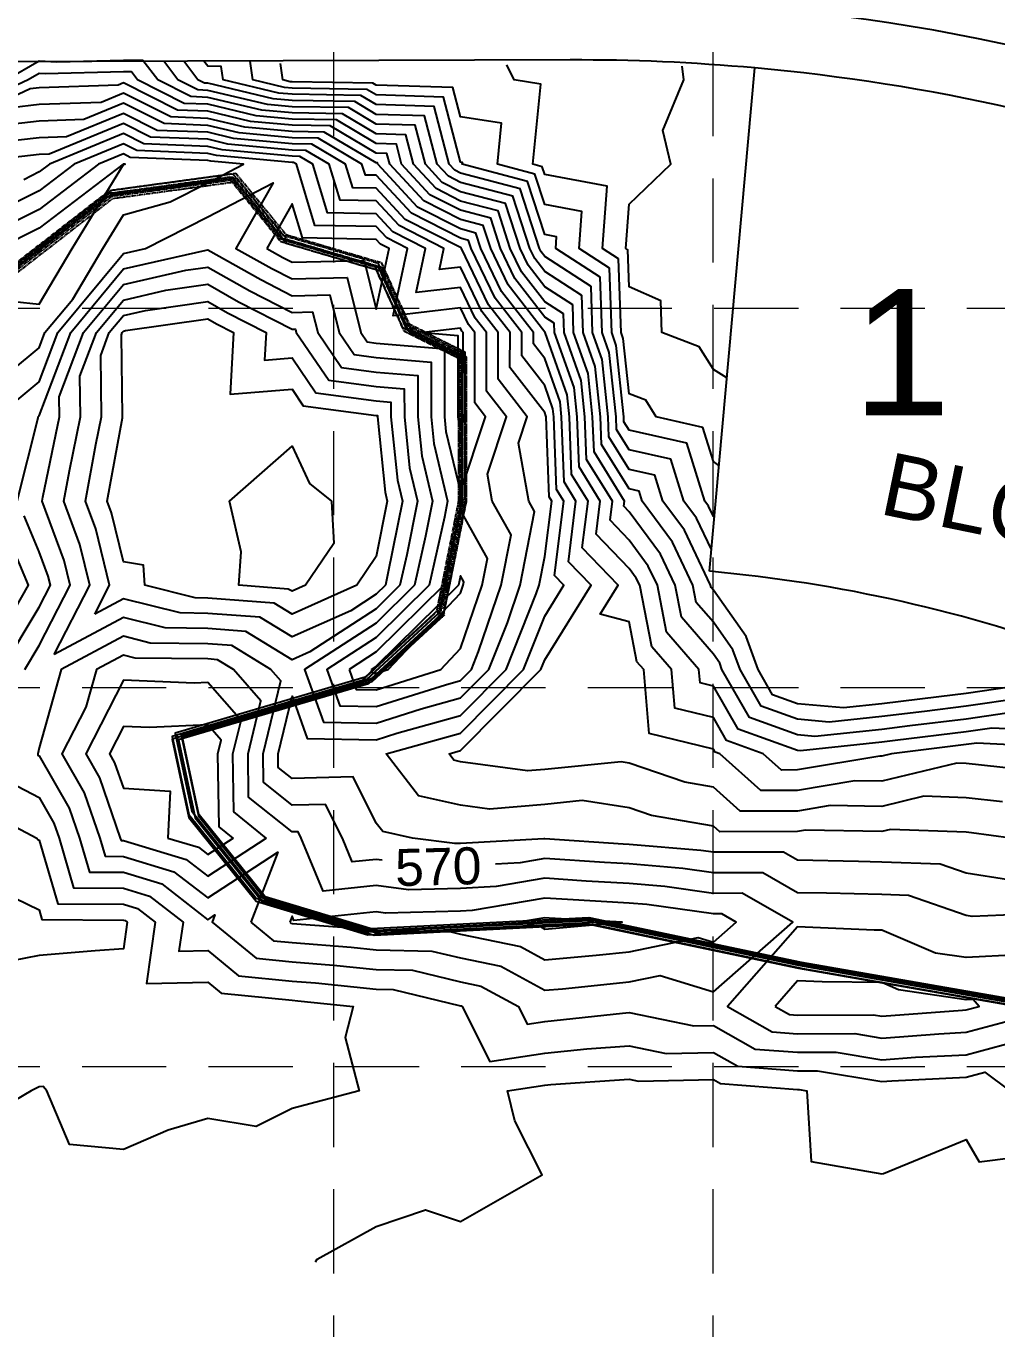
# Model space of a CAD drawing. Header units: inches. Extents: x 2468851 to 2474620, y 7110473 to 7114082.
# Drawn here: x 2469771.9 to 2470002.3, y 7111224.9 to 7111534.2 of the extents above; entities that cross this region are included whole.
import ezdxf
from ezdxf.enums import TextEntityAlignment as Align

# ---------------------------------------------------------------- set-up
doc = ezdxf.new("R2010")
doc.units = ezdxf.units.IN
doc.header["$MEASUREMENT"] = 0
for name, pattern in [('FL1', [1.2, 0.9, -0.075, 0, -0.075, 0, -0.075, 0, -0.075]), ('HIDDEN', [0.375, 0.25, -0.125]), ('PHANTOM2', [3.15, 1.9, -0.25, 0.25, -0.25, 0.25, -0.25])]:
    doc.linetypes.add(name, pattern=pattern)
for name, color, linetype in [('BDY', 250, 'PHANTOM2'), ('BLOCKNO', 250, 'Continuous'), ('CONTOURS-MAJ', 250, 'Continuous'), ('CONTOURS-MIN', 250, 'Continuous'), ('CREEK_FL', 250, 'FL1'), ('GRID', 254, 'HIDDEN'), ('LOTNO', 250, 'Continuous'), ('PVMT', 250, 'Continuous'), ('SODDED LOT', 2, 'Continuous'), ('SROW', 250, 'Continuous')]:
    doc.layers.add(name, color=color, linetype=linetype)
doc.styles.get("Standard").update_dxf_attribs({"font": 'ARIAL.TTF'})

msp = doc.modelspace()

# ---------------------------------------------------------------- hatches: boundary and pattern name
at = {"layer": 'SODDED LOT'}
h = msp.add_hatch(dxfattribs=at)
h.set_pattern_fill('ANSI31', color=256, scale=40, style=0)
edge = h.paths.add_edge_path()
edge.add_line((2471878.14, 7111617.81), (2471733.92, 7111616.99))
edge.add_line((2471733.92, 7111616.99), (2471734.18, 7111508.06))
edge.add_line((2471734.18, 7111508.06), (2471859.31, 7111508.34))
edge.add_arc((2471859.27, 7111527.78), 19.44, 270.1281, 365.8334)
edge.add_line((2471878.6, 7111529.75), (2471878.43, 7111615.84))
edge.add_line((2471878.43, 7111615.84), (2471878.14, 7111617.81))
h.paths.add_polyline_path([(2471515.94, 7111475.91), (2471516.13, 7111331.66), (2471426.75, 7111331.66), (2471425.57, 7111475.63)])
h.paths.add_polyline_path([(2471163.92, 7111825.55), (2471163.11, 7111970.3), (2471074.78, 7111968.28), (2471074.38, 7111826.35)])
h.paths.add_polyline_path([(2470983.7, 7111825.12), (2470983.24, 7111969.87), (2470894.17, 7111968.95), (2470894.63, 7111825.58)])
h.paths.add_polyline_path([(2470462.54, 7111834), (2470614.22, 7111834.65), (2470616.16, 7111789.71), (2470750.69, 7111790.68), (2470751.01, 7111702.42), (2470616.8, 7111702.42), (2470615.83, 7111759), (2470605.81, 7111757.38), (2470463.51, 7111758.67)])
h.paths.add_polyline_path([(2470113.06, 7111496.01), (2470072.97, 7111368.32), (2470108.65, 7111357.77), (2470153.2, 7111347.74), (2470207.79, 7111335.38), (2470236.95, 7111331.19), (2470298.11, 7111325.02), (2470314.47, 7111323.88), (2470322.8, 7111457.64), (2470251.12, 7111464.45), (2470181.78, 7111477.77)])
h.paths.add_polyline_path([(2469651.46, 7111700.86), (2469516.57, 7111699.32), (2469517.53, 7111609.54), (2469562.54, 7111591.28), (2469580.04, 7111585.32), (2469605.81, 7111578.2), (2469620.57, 7111574.84), (2469632.5, 7111573.42), (2469636.94, 7111573.89), (2469641.49, 7111575.41), (2469645.37, 7111578.15), (2469648.39, 7111581.55), (2469651.14, 7111586.66), (2469652.37, 7111591.68), (2469652.18, 7111601.14)])
edge = h.paths.add_edge_path()
edge.add_line((2470431.89, 7111667.04), (2470417.42, 7111666.88))
edge.add_line((2470417.42, 7111666.88), (2470297.6, 7111666.45))
edge.add_line((2470297.6, 7111666.45), (2470297.94, 7111491.19))
edge.add_line((2470297.94, 7111491.19), (2470338, 7111488.45))
edge.add_line((2470338, 7111488.45), (2470383.55, 7111487.7))
edge.add_line((2470383.55, 7111487.7), (2470414.18, 7111488.82))
edge.add_arc((2470413.48, 7111507.87), 19.06, 272.1037, 359.9465)
edge.add_line((2470432.54, 7111507.85), (2470431.94, 7111665.77))
edge.add_line((2470431.94, 7111665.77), (2470431.89, 7111667.04))
h.paths.add_polyline_path([(2470001.06, 7111707.22), (2470149.45, 7111666.19), (2470148.76, 7111841.57), (2470001.33, 7111840.86)])
edge = h.paths.add_edge_path()
edge.add_line((2469778.45, 7111705.57), (2469682.37, 7111705.53))
edge.add_line((2469682.37, 7111705.53), (2469683.62, 7111588.73))
edge.add_arc((2469701.77, 7111588.93), 18.15, 180.6134, 277.0441)
edge.add_line((2469703.99, 7111570.92), (2469779.71, 7111571.39))
edge.add_line((2469779.71, 7111571.39), (2469779.64, 7111586.31))
edge.add_line((2469779.64, 7111586.31), (2469778.45, 7111705.57))
h.paths.add_polyline_path([(2470015.75, 7112006.16), (2470015.99, 7111872), (2470095.33, 7111872.74), (2470094.59, 7112006.9), (2470099.29, 7112006.9), (2470098.86, 7112141.12), (2470021.38, 7112140.9), (2470020.72, 7112007.15)])
h.paths.add_polyline_path([(2469776.58, 7112005.55), (2469856.02, 7112005.8), (2469856.49, 7111871.77), (2469777.08, 7111871.31), (2469777.08, 7111885.96)])
edge = h.paths.add_edge_path()
edge.add_line((2469786.45, 7112005.92), (2469785.68, 7112140.02))
edge.add_line((2469785.68, 7112140.02), (2469713.34, 7112139.91))
edge.add_arc((2469713.38, 7112119.63), 20.27, 90.093, 165.6857)
edge.add_arc((2470143.68, 7112009.84), 464.36, 165.6857, 180.536)
edge.add_line((2469679.34, 7112005.49), (2469785.96, 7112005.86))
edge.add_line((2469785.96, 7112005.86), (2469786.45, 7112005.92))
h.paths.add_polyline_path([(2469649.6, 7111848.84), (2469635.2, 7111848.75), (2469515.35, 7111847.42), (2469515.62, 7111823.32), (2469381.31, 7111821.85), (2469381.93, 7111748.24), (2469396.3, 7111748.24), (2469516.28, 7111749.42), (2469516.06, 7111773.6), (2469650.36, 7111775)])
h.paths.add_polyline_path([(2469651.21, 7112064.55), (2469634.57, 7112066.16), (2469517.7, 7112080.49), (2469516.64, 7112069.09), (2469514.68, 7112044.74), (2469514.3, 7111995.84), (2469514.75, 7111921.62), (2469649.01, 7111922.88), (2469647.99, 7111997.16), (2469648.39, 7112022.09), (2469649.17, 7112040.78)])
h.paths.add_polyline_path([(2469348.37, 7111996.14), (2469333.8, 7111995.88), (2469211.95, 7111994.68), (2469213.43, 7111846.88), (2469349.74, 7111848.08)])
edge = h.paths.add_edge_path()
edge.add_line((2469730.73, 7112440.03), (2469731.15, 7112305.56))
edge.add_line((2469731.15, 7112305.56), (2469808.21, 7112305.54))
edge.add_line((2469808.21, 7112305.54), (2470037.38, 7112306.59))
edge.add_line((2470037.38, 7112306.59), (2470037.82, 7112172.28))
edge.add_line((2470037.82, 7112172.28), (2469741.34, 7112171.2))
edge.add_arc((2469741.22, 7112203.44), 32.23, 246.0227, 270.2078, ccw=False)
edge.add_arc((2469697.26, 7112140.01), 45.9, 47.7551, 171.3864)
edge.add_line((2469651.88, 7112146.88), (2469532.82, 7112163.94))
edge.add_line((2469532.82, 7112163.94), (2469542.24, 7112198.47))
edge.add_line((2469542.24, 7112198.47), (2469562.19, 7112256.01))
edge.add_line((2469562.19, 7112256.01), (2469579.94, 7112304.73))
edge.add_line((2469579.94, 7112304.73), (2469573.93, 7112305.1))
edge.add_line((2469573.93, 7112305.1), (2469573.43, 7112439.53))
edge.add_line((2469573.43, 7112439.53), (2469730.73, 7112440.03))
h.paths.add_polyline_path([(2470018.68, 7112606.6), (2470019.14, 7112472.29), (2470094.74, 7112472.83), (2470094.31, 7112486.95), (2470094.13, 7112606.77)])
h.paths.add_polyline_path([(2469792.37, 7112605.8), (2469792.71, 7112471.2), (2469716.66, 7112471.33), (2469716.66, 7112486.16), (2469716.53, 7112605.8)])
h.paths.add_polyline_path([(2470020.12, 7112140.9), (2470020.45, 7112006.75), (2469864, 7112006.19), (2469863.37, 7112140.41)])
h.paths.add_polyline_path([(2471074.5, 7112290.24), (2471164.61, 7112290.54), (2471163.96, 7112435.01), (2471074.15, 7112434.66)])
edge = h.paths.add_edge_path()
edge.add_line((2471343.8, 7111971.44), (2471344.7, 7112114.95))
edge.add_line((2471344.7, 7112114.95), (2471539.87, 7112116.18))
edge.add_arc((2471539.99, 7112097.82), 18.36, 0.6652, 90.3626, ccw=False)
edge.add_line((2471558.35, 7112098.03), (2471558.44, 7111971.6))
edge.add_line((2471558.44, 7111971.6), (2471343.8, 7111971.44))
h.paths.add_polyline_path([(2471733.95, 7111796.93), (2471589.88, 7111797.21), (2471589.6, 7111707.83), (2471733.95, 7111707.27)])
h.paths.add_polyline_path([(2471256.55, 7111650.5), (2471346.65, 7111651.4), (2471345.56, 7111795.58), (2471256.09, 7111794.88)])
h.paths.add_polyline_path([(2470896.14, 7111649.75), (2470986.24, 7111650.18), (2470985.81, 7111794.06), (2470895.5, 7111793.85)])
h.paths.add_polyline_path([(2471075.94, 7111650.02), (2471166.38, 7111650.42), (2471165.98, 7111506.4), (2471076.34, 7111505.2)])
edge = h.paths.add_edge_path()
edge.add_line((2470616.6, 7111503.76), (2470614.57, 7111613.54))
edge.add_line((2470614.57, 7111613.54), (2470751.96, 7111614.46))
edge.add_line((2470751.96, 7111614.46), (2470752.52, 7111524.23))
edge.add_arc((2470733.02, 7111524.11), 19.51, -88.4919, 0.3567, ccw=False)
edge.add_line((2470733.53, 7111504.61), (2470623.66, 7111504.15))
edge.add_line((2470623.66, 7111504.15), (2470616.6, 7111503.76))
h.paths.add_polyline_path([(2470463.61, 7111603.16), (2470613.04, 7111603.43), (2470612.86, 7111756.91), (2470462.93, 7111757.35)])
h.paths.add_polyline_path([(2469852.56, 7111706.18), (2469854.08, 7111571.62), (2469927.93, 7111571.62), (2469926.61, 7111705.99)])
edge = h.paths.add_edge_path()
edge.add_line((2470297.32, 7111740.55), (2470297.26, 7111841.96))
edge.add_line((2470297.26, 7111841.96), (2470411.86, 7111842.43))
edge.add_arc((2470411.94, 7111822.98), 19.45, 2.0481, 90.236, ccw=False)
edge.add_line((2470431.37, 7111823.68), (2470431.8, 7111741.01))
edge.add_line((2470431.8, 7111741.01), (2470297.32, 7111740.55))
h.paths.add_polyline_path([(2470148.95, 7111841.35), (2470149.53, 7111666.08), (2470297.52, 7111666.62), (2470296.95, 7111841.9)])
h.paths.add_polyline_path([(2470001.09, 7111840.81), (2469926.23, 7111840.4), (2469926.77, 7111706.44), (2470001.47, 7111706.6)])
h.paths.add_polyline_path([(2469683.69, 7111706.18), (2469852.19, 7111706.18), (2469851.39, 7111840.13), (2469708.56, 7111840.13), (2469694.21, 7111838.66), (2469687.03, 7111833.81), (2469682.17, 7111824.5), (2469681.4, 7111811.11), (2469682.35, 7111706.12)])
h.paths.add_polyline_path([(2469381.01, 7112045.7), (2469514.27, 7112044.48), (2469517.52, 7112080.63), (2469651.2, 7112064.38), (2469658.51, 7112108.24), (2469658.51, 7112116.77), (2469656.48, 7112120.02), (2469653.23, 7112126.93), (2469652.82, 7112135.05), (2469650.38, 7112142.36), (2469650.38, 7112146.42), (2469532.96, 7112162.67), (2469523.62, 7112122.46), (2469389.54, 7112138.3), (2469384.67, 7112102.56), (2469381.42, 7112070.88)])
h.paths.add_polyline_path([(2470183.62, 7112307.12), (2470258.33, 7112308.1), (2470258, 7112441.02), (2470182.97, 7112441.02)])
h.paths.add_polyline_path([(2470033.71, 7112306.58), (2470108.63, 7112307.6), (2470107.61, 7112441.33), (2470033.02, 7112440.99)])
h.paths.add_polyline_path([(2469731.5, 7112305.73), (2469808.52, 7112305.95), (2469807.86, 7112440.37), (2469731.08, 7112440.06)])
h.paths.add_polyline_path([(2469437.23, 7112304.73), (2469573.71, 7112305.3), (2469572.86, 7112439.76), (2469497.13, 7112438.91), (2469488.66, 7112437.5), (2469481.59, 7112432.69), (2469477.35, 7112427.05), (2469474.24, 7112416.03)])
h.paths.add_polyline_path([(2470320.44, 7112607.52), (2470321.11, 7112473.23), (2470245.46, 7112472.87), (2470245.08, 7112607.02)])
h.paths.add_polyline_path([(2470177.76, 7112007.29), (2470416.4, 7112007.94), (2470430.92, 7112007.8), (2470430.5, 7112122.83), (2470430.45, 7112123.93), (2470430.28, 7112125.48), (2470430.04, 7112126.7), (2470429.95, 7112127.17), (2470429.65, 7112128.23), (2470429.51, 7112128.71), (2470428.96, 7112130.17), (2470428.29, 7112131.61), (2470427.44, 7112133.03), (2470426.6, 7112134.28), (2470425.56, 7112135.6), (2470424.51, 7112136.68), (2470423.41, 7112137.67), (2470421.96, 7112138.8), (2470420.8, 7112139.55), (2470419.24, 7112140.4), (2470417.84, 7112141.02), (2470416.4, 7112141.53), (2470415.05, 7112141.89), (2470413.14, 7112142.22), (2470411.73, 7112142.37), (2470177.16, 7112141.43)])
h.paths.add_polyline_path([(2470605.08, 7112373.61), (2470460.62, 7112373.35), (2470460.51, 7112450.56), (2470529.82, 7112450.15), (2470604.97, 7112450.55)])

# ---------------------------------------------------------------- linework, layer by layer
at = {"layer": 'BDY', "color": 7, "linetype": 'Continuous'}
for p, q in [((2469900.99, 7111526.16), (2469668.31, 7111525.37)), ((2469934.05, 7111404.75), (2469944.84, 7111524.26))]:
    msp.add_line(p, q, dxfattribs=at)
for radius, start, end in [(470, 84.8422, 90.1954), (350, 69.6722, 84.8422)]:
    msp.add_arc((2469902.59, 7111056.17), radius, start, end, dxfattribs=at)
at = {"layer": 'CONTOURS-MAJ', "color": 42}
for points, elevation in [([(2470014.99, 7111363.1), (2469997.54, 7111363.97), (2469994.99, 7111363.6), (2469977.24, 7111361.42), (2469974.99, 7111360.88), (2469974.46, 7111360.89), (2469954.99, 7111357.57), (2469951.13, 7111357.56), (2469946.83, 7111361.42), (2469938.12, 7111364.55), (2469934.99, 7111370.02), (2469925.81, 7111372.24), (2469925.01, 7111381.42), (2469920.37, 7111386.8), (2469917.5, 7111401.42), (2469916.69, 7111403.12), (2469914.99, 7111405.43), (2469907.17, 7111413.6), (2469908.14, 7111421.42), (2469903.1, 7111429.53), (2469902.66, 7111441.42), (2469901.92, 7111448.36), (2469897.32, 7111461.42), (2469897.24, 7111463.68), (2469894.99, 7111465.13), (2469887.87, 7111474.31), (2469884.47, 7111481.42), (2469882.14, 7111488.57), (2469874.99, 7111490.46), (2469867.73, 7111494.17), (2469861, 7111501.42), (2469859.75, 7111506.18), (2469854.99, 7111506.33), (2469845.51, 7111511.95), (2469834.99, 7111512.12), (2469826.49, 7111512.93), (2469814.99, 7111515.63), (2469809.41, 7111515.84), (2469798.34, 7111521.42), (2469796.9, 7111523.33), (2469794.99, 7111523.31), (2469776.43, 7111522.86), (2469774.99, 7111522.95), (2469772.36, 7111521.42), (2469754.99, 7111513.29)], 575), ([(2469934.52, 7111409.9), (2469930.96, 7111417.39), (2469927.99, 7111421.42), (2469924.92, 7111431.35), (2469914.99, 7111433.59), (2469911.99, 7111438.42), (2469911.88, 7111441.42), (2469910.27, 7111456.7), (2469908.6, 7111461.42), (2469908.14, 7111474.57), (2469897.56, 7111481.42), (2469897.77, 7111484.2), (2469894.99, 7111484.73), (2469890.89, 7111497.32), (2469875.37, 7111501.42), (2469875.42, 7111501.85), (2469874.99, 7111501.92), (2469870.93, 7111517.36), (2469854.99, 7111517.87), (2469852.76, 7111519.19), (2469834.99, 7111519.49), (2469833.22, 7111519.66), (2469825.71, 7111521.42), (2469825.06, 7111525.91)], 580), ([(2469771.58, 7111381.42), (2469774.99, 7111387.12), (2469782.32, 7111401.42), (2469780.89, 7111407.32), (2469775.73, 7111421.42), (2469775.89, 7111422.32), (2469779.83, 7111441.42), (2469779.76, 7111446.19), (2469785.52, 7111461.42), (2469794.99, 7111472.85), (2469809.82, 7111476.26), (2469814.99, 7111476.99), (2469824.95, 7111471.38), (2469834.99, 7111466.2), (2469839.89, 7111466.32), (2469841.1, 7111461.42), (2469846.73, 7111453.16), (2469854.99, 7111452.06), (2469864.81, 7111451.24), (2469864.83, 7111441.42), (2469865.76, 7111432.19), (2469868.33, 7111421.42), (2469866.69, 7111413.12), (2469864.08, 7111401.42), (2469854.99, 7111392.45), (2469837.99, 7111381.42), (2469842.46, 7111368.89), (2469854.99, 7111368.7), (2469865.63, 7111372.06), (2469874.99, 7111374.67), (2469881.68, 7111381.42), (2469886.11, 7111392.54), (2469889.15, 7111401.42), (2469892.55, 7111418.98), (2469891.19, 7111421.42), (2469888.76, 7111435.19), (2469890.82, 7111441.42), (2469883.92, 7111450.35), (2469883.94, 7111461.42), (2469880.03, 7111466.46), (2469874.99, 7111476.99), (2469869.97, 7111476.4), (2469871.03, 7111481.42), (2469860.41, 7111486.85), (2469854.99, 7111492.69), (2469846.41, 7111492.85), (2469843.81, 7111501.42), (2469838.27, 7111504.7), (2469834.99, 7111504.76), (2469819.76, 7111506.2), (2469814.99, 7111507.32), (2469801.41, 7111507.84), (2469794.99, 7111511.07), (2469777.38, 7111503.81), (2469774.99, 7111503.72), (2469755.01, 7111501.45)], 570), ([(2469856.37, 7111336.15), (2469854.99, 7111336.33), (2469849.3, 7111335.73), (2469846.97, 7111341.42), (2469842.97, 7111349.4), (2469834.99, 7111349.2), (2469828.22, 7111354.66), (2469828.12, 7111361.42), (2469832.3, 7111378.74), (2469829.95, 7111381.42), (2469820.68, 7111387.11), (2469814.99, 7111387.54), (2469801.29, 7111387.72), (2469794.99, 7111389.32), (2469780.21, 7111381.42), (2469774.99, 7111362.87), (2469774.66, 7111361.42), (2469774.67, 7111361.11), (2469774.99, 7111360.94), (2469782.08, 7111348.51), (2469784.54, 7111341.42), (2469786.9, 7111333.34), (2469794.99, 7111333.28), (2469804.08, 7111330.52), (2469814.99, 7111322.02), (2469816.71, 7111323.14), (2469816.05, 7111321.42), (2469826.45, 7111312.88), (2469834.99, 7111312.02), (2469844.82, 7111311.26), (2469854.99, 7111310.21), (2469863.59, 7111310.02), (2469874.99, 7111307.27), (2469879.83, 7111306.26), (2469888.72, 7111301.42), (2469890.81, 7111297.25), (2469894.99, 7111297.86), (2469913.42, 7111299.85), (2469914.99, 7111299.96), (2469930.36, 7111296.79), (2469934.99, 7111296.9), (2469944.88, 7111291.31), (2469954.99, 7111290.54), (2469964.14, 7111290.58), (2469974.99, 7111288.75), (2469982.92, 7111289.36), (2469994.99, 7111289.96), (2470006.69, 7111293.12)], 570), ([(2470014.99, 7111323.61), (2469996.38, 7111322.82), (2469994.99, 7111323.04), (2469981.32, 7111327.75), (2469974.99, 7111327.98), (2469961.87, 7111328.3), (2469954.99, 7111328.44), (2469946.74, 7111333.18), (2469934.99, 7111333.16), (2469927.74, 7111334.17), (2469914.99, 7111335.25), (2469909.15, 7111335.59), (2469894.99, 7111336.55), (2469889.1, 7111335.54), (2469883.26, 7111335.22)], 570)]:
    msp.add_lwpolyline(points, dxfattribs=dict(at, elevation=elevation))
at = {"layer": 'CONTOURS-MAJ', "color": 42, "elevation": 565}
msp.add_lwpolyline([(2469774.28, 7111481.42), (2469774.11, 7111480.55), (2469774.99, 7111480.46), (2469775.56, 7111481.42), (2469776.46, 7111482.89), (2469774.99, 7111481.77)], close=True, dxfattribs=at)
at = {"layer": 'CONTOURS-MIN', "color": 42}
for points, elevation in [([(2470014.99, 7111366.84), (2470001.1, 7111367.53), (2469994.99, 7111366.64), (2469978.14, 7111364.57), (2469974.99, 7111364.19), (2469955.7, 7111362.13), (2469954.99, 7111362.2), (2469940.84, 7111367.28), (2469934.99, 7111377.5), (2469931.83, 7111378.27), (2469931.56, 7111381.42), (2469923.89, 7111390.32), (2469921.71, 7111401.42), (2469919.54, 7111405.98), (2469914.99, 7111412.15), (2469910.46, 7111416.89), (2469911.02, 7111421.42), (2469904.88, 7111431.31), (2469904.5, 7111441.42), (2469903.59, 7111450.03), (2469899.58, 7111461.42), (2469899.42, 7111465.86), (2469894.99, 7111468.72), (2469889.44, 7111475.87), (2469886.79, 7111481.42), (2469883.89, 7111490.32), (2469874.99, 7111492.67), (2469869.2, 7111495.63), (2469863.82, 7111501.42), (2469861.98, 7111508.42), (2469854.99, 7111508.64), (2469846.96, 7111513.39), (2469834.99, 7111513.6), (2469827.84, 7111514.27), (2469814.99, 7111517.29), (2469811.01, 7111517.45), (2469803.12, 7111521.42), (2469799.62, 7111526.05), (2469794.99, 7111526.01), (2469779.19, 7111525.63), (2469774.99, 7111525.89), (2469767.3, 7111521.42)], 576), ([(2470004.66, 7111371.09), (2469994.99, 7111369.67), (2469981.6, 7111368.03), (2469974.99, 7111367.22), (2469959.1, 7111365.53), (2469954.99, 7111365.9), (2469943.57, 7111370), (2469937.03, 7111381.42), (2469936.49, 7111382.92), (2469934.99, 7111385.04), (2469927.41, 7111393.84), (2469925.92, 7111401.42), (2469922.4, 7111408.83), (2469914.99, 7111418.88), (2469913.74, 7111420.18), (2469913.9, 7111421.42), (2469906.66, 7111433.09), (2469906.34, 7111441.42), (2469905.26, 7111451.69), (2469901.83, 7111461.42), (2469901.6, 7111468.04), (2469894.99, 7111472.32), (2469891.01, 7111477.44), (2469889.1, 7111481.42), (2469885.64, 7111492.07), (2469874.99, 7111494.89), (2469870.66, 7111497.1), (2469866.65, 7111501.42), (2469864.22, 7111510.65), (2469854.99, 7111510.95), (2469848.41, 7111514.84), (2469834.99, 7111515.07), (2469829.18, 7111515.62), (2469814.99, 7111518.95), (2469812.61, 7111519.05), (2469807.89, 7111521.42), (2469804.56, 7111525.84)], 577), ([(2470008.22, 7111374.65), (2469994.99, 7111372.71), (2469985.06, 7111371.49), (2469974.99, 7111370.26), (2469962.5, 7111368.93), (2469954.99, 7111369.61), (2469946.29, 7111372.73), (2469941.32, 7111381.42), (2469939.64, 7111386.08), (2469934.99, 7111392.64), (2469930.92, 7111397.36), (2469930.13, 7111401.42), (2469925.25, 7111411.68), (2469918.07, 7111421.42), (2469917.34, 7111423.78), (2469914.99, 7111424.31), (2469908.43, 7111434.87), (2469908.19, 7111441.42), (2469906.93, 7111453.36), (2469904.09, 7111461.42), (2469903.78, 7111470.21), (2469894.99, 7111475.91), (2469892.58, 7111479.01), (2469891.42, 7111481.42), (2469887.39, 7111493.82), (2469874.99, 7111497.1), (2469872.13, 7111498.56), (2469869.47, 7111501.42), (2469866.45, 7111512.89), (2469854.99, 7111513.25), (2469849.86, 7111516.29), (2469834.99, 7111516.54), (2469830.53, 7111516.96), (2469814.99, 7111520.62), (2469814.21, 7111520.65), (2469812.67, 7111521.42), (2469809.33, 7111525.85)], 578), ([(2470011.78, 7111378.21), (2469994.99, 7111375.75), (2469988.52, 7111374.96), (2469974.99, 7111373.3), (2469965.9, 7111372.33), (2469954.99, 7111373.31), (2469949.02, 7111375.45), (2469945.6, 7111381.42), (2469942.8, 7111389.23), (2469934.99, 7111400.24), (2469934.44, 7111400.88), (2469934.34, 7111401.42), (2469928.1, 7111414.54), (2469923.03, 7111421.42), (2469921.13, 7111427.56), (2469914.99, 7111428.95), (2469910.21, 7111436.64), (2469910.03, 7111441.42), (2469908.6, 7111455.03), (2469906.34, 7111461.42), (2469905.96, 7111472.39), (2469894.99, 7111479.5), (2469894.15, 7111480.58), (2469893.74, 7111481.42), (2469889.14, 7111495.57), (2469874.99, 7111499.31), (2469873.59, 7111500.03), (2469872.29, 7111501.42), (2469868.69, 7111515.12), (2469854.99, 7111515.56), (2469851.31, 7111517.74), (2469834.99, 7111518.02), (2469831.88, 7111518.31), (2469818.63, 7111521.42), (2469818.18, 7111524.61), (2469814.99, 7111524.69), (2469814.1, 7111525.87)], 579), ([(2469935.21, 7111417.58), (2469934.99, 7111417.77), (2469933.81, 7111420.24), (2469932.94, 7111421.42), (2469928.7, 7111435.14), (2469914.99, 7111438.23), (2469913.77, 7111440.2), (2469913.72, 7111441.42), (2469911.93, 7111458.37), (2469910.86, 7111461.42), (2469910.32, 7111476.75), (2469903.11, 7111481.42), (2469903.77, 7111490.2), (2469894.99, 7111491.86), (2469892.64, 7111499.07), (2469883.75, 7111501.42), (2469884.71, 7111511.15), (2469874.99, 7111512.65), (2469873.16, 7111519.6), (2469854.99, 7111520.17), (2469854.2, 7111520.64), (2469834.99, 7111520.96), (2469834.57, 7111521), (2469832.78, 7111521.42), (2469832.22, 7111525.3)], 581), ([(2469936.32, 7111429.87), (2469934.99, 7111430.84), (2469932.49, 7111438.92), (2469921.41, 7111441.42), (2469918.95, 7111445.38), (2469914.99, 7111446.88), (2469913.6, 7111460.04), (2469913.11, 7111461.42), (2469912.5, 7111478.93), (2469908.65, 7111481.42), (2469909.77, 7111496.2), (2469894.99, 7111498.99), (2469894.39, 7111500.82), (2469892.13, 7111501.42), (2469894.01, 7111520.45), (2469887.7, 7111521.42), (2469885.98, 7111524.98)], 582), ([(2469938.2, 7111450.72), (2469934.99, 7111452.68), (2469931.64, 7111458.07), (2469922.78, 7111461.42), (2469922.55, 7111468.98), (2469914.99, 7111472.26), (2469914.68, 7111481.11), (2469914.2, 7111481.42), (2469914.99, 7111491.89), (2469924.87, 7111501.42), (2469923, 7111509.43), (2469927.97, 7111521.42), (2469927.55, 7111524.72)], 583), ([(2470010.93, 7111357.36), (2469994.99, 7111359.11), (2469992.76, 7111359.19), (2469974.99, 7111354.91), (2469968.58, 7111355.01), (2469954.99, 7111352.7), (2469946.25, 7111352.68), (2469936.52, 7111361.42), (2469935.39, 7111361.83), (2469934.99, 7111362.54), (2469919.78, 7111366.21), (2469918.46, 7111381.42), (2469916.85, 7111383.29), (2469914.99, 7111392.77), (2469908.14, 7111394.57), (2469912.39, 7111401.42), (2469903.88, 7111410.32), (2469905.26, 7111421.42), (2469901.32, 7111427.76), (2469900.81, 7111441.42), (2469900.26, 7111446.69), (2469895.07, 7111461.42), (2469895.06, 7111461.5), (2469894.99, 7111461.54), (2469886.3, 7111472.74), (2469882.15, 7111481.42), (2469880.39, 7111486.82), (2469874.99, 7111488.25), (2469866.27, 7111492.7), (2469858.17, 7111501.42), (2469857.51, 7111503.95), (2469854.99, 7111504.03), (2469844.06, 7111510.5), (2469834.99, 7111510.65), (2469825.15, 7111511.58), (2469814.99, 7111513.97), (2469807.81, 7111514.24), (2469794.99, 7111520.7), (2469793.76, 7111520.2), (2469774.99, 7111519.52), (2469772.85, 7111519.28), (2469754.99, 7111510.92)], 574), ([(2470003.58, 7111350.01), (2469994.99, 7111350.95), (2469984.9, 7111351.33), (2469974.99, 7111348.94), (2469962.7, 7111349.14), (2469954.99, 7111347.82), (2469941.36, 7111347.8), (2469934.99, 7111353.53), (2469928.24, 7111354.67), (2469914.99, 7111359.23), (2469913.09, 7111359.53), (2469894.99, 7111357.68), (2469890.9, 7111357.34), (2469874.99, 7111359.53), (2469873.43, 7111359.87), (2469872.25, 7111361.42), (2469874.99, 7111362.19), (2469894.06, 7111381.42), (2469894.99, 7111383.74), (2469905.96, 7111401.42), (2469900.59, 7111407.03), (2469902.37, 7111421.42), (2469899.54, 7111425.98), (2469898.97, 7111441.42), (2469898.59, 7111445.02), (2469894.99, 7111455.24), (2469892.29, 7111458.73), (2469892.3, 7111461.42), (2469884.73, 7111471.17), (2469879.83, 7111481.42), (2469878.64, 7111485.07), (2469874.99, 7111486.04), (2469864.8, 7111491.24), (2469855.35, 7111501.42), (2469855.28, 7111501.71), (2469854.99, 7111501.72), (2469842.62, 7111509.05), (2469834.99, 7111509.18), (2469823.8, 7111510.23), (2469814.99, 7111512.3), (2469806.21, 7111512.64), (2469794.99, 7111518.29), (2469789.67, 7111516.1), (2469774.99, 7111515.57), (2469768.39, 7111514.82)], 573), ([(2470005.55, 7111341.42), (2469996.23, 7111342.66), (2469994.99, 7111342.8), (2469977.03, 7111343.46), (2469974.99, 7111342.97), (2469956.83, 7111343.26), (2469954.99, 7111342.95), (2469936.48, 7111342.92), (2469934.99, 7111344.26), (2469920.31, 7111346.74), (2469914.99, 7111348.57), (2469903.86, 7111350.29), (2469894.99, 7111349.38), (2469881.85, 7111348.29), (2469874.99, 7111349.24), (2469864.98, 7111351.41), (2469857.32, 7111361.42), (2469874.99, 7111366.35), (2469889.94, 7111381.42), (2469894.99, 7111394.11), (2469899.52, 7111401.42), (2469897.31, 7111403.74), (2469899.49, 7111421.42), (2469897.77, 7111424.2), (2469897.12, 7111441.42), (2469896.92, 7111443.35), (2469894.99, 7111448.83), (2469889.5, 7111455.94), (2469889.51, 7111461.42), (2469883.17, 7111469.6), (2469877.51, 7111481.42), (2469876.89, 7111483.32), (2469874.99, 7111483.82), (2469863.34, 7111489.77), (2469854.99, 7111498.77), (2469852.39, 7111498.82), (2469851.59, 7111501.42), (2469841.17, 7111507.6), (2469834.99, 7111507.7), (2469822.45, 7111508.89), (2469814.99, 7111510.64), (2469804.61, 7111511.04), (2469794.99, 7111515.89), (2469785.57, 7111512), (2469774.99, 7111511.62), (2469763.93, 7111510.36)], 572), ([(2470005.03, 7111331.47), (2469994.99, 7111333.08), (2469988.78, 7111335.22), (2469974.99, 7111335.7), (2469969.41, 7111335.84), (2469954.99, 7111336.14), (2469951.63, 7111338.06), (2469934.99, 7111338.04), (2469932.02, 7111338.45), (2469914.99, 7111339.89), (2469913.54, 7111339.98), (2469894.99, 7111341.24), (2469894.76, 7111341.2), (2469874.99, 7111340.13), (2469873.66, 7111340.1), (2469863.56, 7111341.42), (2469856.52, 7111342.95), (2469854.99, 7111344.95), (2469849.49, 7111355.92), (2469834.99, 7111355.56), (2469831.74, 7111358.18), (2469831.69, 7111361.42), (2469834.99, 7111375.07), (2469838.57, 7111365.01), (2469854.99, 7111364.75), (2469859.86, 7111366.29), (2469874.99, 7111370.51), (2469885.81, 7111381.42), (2469892.97, 7111399.4), (2469893.66, 7111401.42), (2469894.99, 7111408.3), (2469896.61, 7111421.42), (2469895.99, 7111422.42), (2469895.28, 7111441.42), (2469895.25, 7111441.69), (2469894.99, 7111442.43), (2469886.71, 7111453.14), (2469886.73, 7111461.42), (2469881.6, 7111468.03), (2469875.19, 7111481.42), (2469875.14, 7111481.57), (2469874.99, 7111481.61), (2469861.88, 7111488.31), (2469854.99, 7111495.73), (2469849.4, 7111495.83), (2469847.7, 7111501.42), (2469839.72, 7111506.15), (2469834.99, 7111506.23), (2469821.11, 7111507.54), (2469814.99, 7111508.98), (2469803.01, 7111509.44), (2469794.99, 7111513.48), (2469781.47, 7111507.91), (2469774.99, 7111507.67), (2469759.47, 7111505.91)], 571), ([(2469769.77, 7111421.42), (2469774.76, 7111441.19), (2469774.71, 7111441.42), (2469774.99, 7111441.65), (2469782.46, 7111461.42), (2469794.99, 7111476.53), (2469814.61, 7111481.04), (2469814.99, 7111481.09), (2469827.57, 7111474.01), (2469834.99, 7111470.18), (2469843.97, 7111470.4), (2469846.19, 7111461.42), (2469849.76, 7111456.19), (2469854.99, 7111455.49), (2469867.98, 7111454.41), (2469868, 7111441.42), (2469868.64, 7111435.08), (2469871.91, 7111421.42), (2469871.15, 7111417.58), (2469867.55, 7111401.42), (2469854.99, 7111389.03), (2469843.26, 7111381.42), (2469846.34, 7111372.78), (2469854.99, 7111372.64), (2469871.4, 7111377.83), (2469874.99, 7111378.83), (2469877.56, 7111381.42), (2469879.26, 7111385.69), (2469884.65, 7111401.42), (2469886.96, 7111413.4), (2469882.48, 7111421.42), (2469881.36, 7111427.79), (2469885.87, 7111441.42), (2469881.13, 7111447.56), (2469881.15, 7111461.42), (2469878.46, 7111464.89), (2469874.99, 7111472.15), (2469864.48, 7111470.91), (2469866.7, 7111481.42), (2469858.95, 7111485.38), (2469854.99, 7111489.64), (2469843.43, 7111489.86), (2469839.91, 7111501.42), (2469836.82, 7111503.25), (2469834.99, 7111503.29), (2469818.42, 7111504.85), (2469814.99, 7111505.65), (2469799.81, 7111506.24), (2469794.99, 7111508.67), (2469777.42, 7111501.42), (2469774.99, 7111499.57), (2469771.31, 7111497.74)], 569), ([(2469764.94, 7111441.42), (2469774.99, 7111449.73), (2469779.41, 7111461.42), (2469794.99, 7111480.22), (2469800.22, 7111481.42), (2469814.99, 7111488.89), (2469830.52, 7111496.95), (2469821.69, 7111481.42), (2469830.2, 7111476.63), (2469834.99, 7111474.16), (2469848.04, 7111474.48), (2469851.29, 7111461.42), (2469852.79, 7111459.22), (2469854.99, 7111458.93), (2469871.14, 7111457.58), (2469871.18, 7111441.42), (2469871.53, 7111437.96), (2469874.99, 7111423.5), (2469880.92, 7111441.42), (2469878.34, 7111444.77), (2469878.37, 7111461.42), (2469876.89, 7111463.33), (2469874.99, 7111467.3), (2469858.98, 7111465.42), (2469862.36, 7111481.42), (2469857.48, 7111483.92), (2469854.99, 7111486.6), (2469840.44, 7111486.87), (2469836.02, 7111501.42), (2469835.37, 7111501.81), (2469834.99, 7111501.81), (2469817.07, 7111503.5), (2469814.99, 7111503.99), (2469798.2, 7111504.64), (2469794.99, 7111506.26), (2469783.26, 7111501.42), (2469774.99, 7111495.12), (2469762.48, 7111488.91)], 568), ([(2469755.18, 7111441.42), (2469774.99, 7111457.81), (2469776.35, 7111461.42), (2469782.96, 7111469.4), (2469790.09, 7111481.42), (2469794.99, 7111489.43), (2469806.04, 7111492.48), (2469814.99, 7111497), (2469823.51, 7111501.42), (2469815.72, 7111502.16), (2469814.99, 7111502.33), (2469796.6, 7111503.04), (2469794.99, 7111503.85), (2469789.1, 7111501.42), (2469774.99, 7111490.67), (2469756.34, 7111481.42)], 567), ([(2469766.13, 7111381.42), (2469774.99, 7111396.24), (2469777.64, 7111401.42), (2469777.13, 7111403.56), (2469774.99, 7111409.4), (2469771.45, 7111417.89)], 569), ([(2469769.14, 7111395.57), (2469772.46, 7111401.42), (2469767.32, 7111413.76)], 568), ([(2469768.18, 7111354.61), (2469774.99, 7111351.04), (2469778.48, 7111344.92), (2469779.69, 7111341.42), (2469783.15, 7111329.59), (2469794.99, 7111329.5), (2469801.18, 7111327.62), (2469809.13, 7111321.42), (2469808.16, 7111314.59), (2469814.99, 7111314.73), (2469822.3, 7111308.73), (2469834.99, 7111307.45), (2469840.58, 7111307.02), (2469854.99, 7111305.54), (2469859.01, 7111305.45), (2469874.99, 7111301.59), (2469875.13, 7111301.56), (2469875.39, 7111301.42), (2469881.93, 7111288.36), (2469894.99, 7111290.3), (2469904.93, 7111291.37), (2469914.99, 7111292.05), (2469923.8, 7111290.24), (2469934.99, 7111290.5), (2469940.79, 7111287.22), (2469954.99, 7111286.14), (2469959.72, 7111286.16), (2469974.99, 7111283.58), (2469977.33, 7111283.76), (2469994.99, 7111284.65), (2469999.41, 7111285.84), (2470005.33, 7111281.42)], 571), ([(2469761.68, 7111348.12), (2469774.43, 7111341.42), (2469774.66, 7111341.09), (2469774.99, 7111340.93), (2469779.4, 7111325.83), (2469794.99, 7111325.72), (2469798.28, 7111324.72), (2469802.51, 7111321.42), (2469800.44, 7111306.87), (2469814.99, 7111307.17), (2469818.15, 7111304.58), (2469834.99, 7111302.88), (2469836.35, 7111302.78), (2469849.53, 7111301.42), (2469847.62, 7111294.05), (2469850.91, 7111281.42), (2469834.99, 7111277.18), (2469826.46, 7111272.9), (2469814.99, 7111274.78), (2469805.58, 7111272.01), (2469794.99, 7111267.44), (2469782.17, 7111268.61), (2469776.8, 7111281.42), (2469775.96, 7111282.39), (2469774.99, 7111282.36), (2469773.06, 7111281.42), (2469754.99, 7111270.68)], 572), ([(2469763.49, 7111329.93), (2469774.99, 7111324.33), (2469775.65, 7111322.08), (2469794.99, 7111321.94), (2469795.38, 7111321.82), (2469795.89, 7111321.42), (2469794.99, 7111315.09), (2469788.24, 7111314.67), (2469774.99, 7111313.51), (2469765.18, 7111311.61)], 573), ([(2470007.21, 7111313.65), (2469994.99, 7111313.01), (2469987.67, 7111314.11), (2469974.99, 7111319.54), (2469973.12, 7111319.56), (2469954.99, 7111320.3), (2469938.31, 7111301.42), (2469948.97, 7111295.4), (2469954.99, 7111294.94), (2469968.56, 7111295), (2469974.99, 7111293.91), (2469988.52, 7111294.95), (2469994.99, 7111295.28), (2470013.97, 7111300.4)], 569), ([(2469840.53, 7111240.79), (2469840.94, 7111241.42), (2469854.99, 7111249.21), (2469866.7, 7111253.13), (2469874.99, 7111250.37), (2469894.34, 7111261.42), (2469887.85, 7111274.28), (2469886.16, 7111281.42), (2469894.99, 7111282.73), (2469896.45, 7111282.89), (2469914.99, 7111284.15), (2469917.25, 7111283.68), (2469934.99, 7111284.09), (2469936.69, 7111283.13), (2469954.99, 7111281.74), (2469955.31, 7111281.74), (2469957.18, 7111281.42), (2469958.18, 7111264.62), (2469974.99, 7111261.65), (2469975.33, 7111261.76), (2469994.99, 7111269.85), (2469998.08, 7111264.51), (2470014.99, 7111266.64)], 572)]:
    msp.add_lwpolyline(points, dxfattribs=dict(at, elevation=elevation))
for points, elevation in [([(2469765.31, 7111481.42), (2469763, 7111469.43), (2469774.99, 7111468.2), (2469782.83, 7111481.42), (2469794.99, 7111501.32), (2469795.37, 7111501.42), (2469795, 7111501.44), (2469794.99, 7111501.44), (2469794.94, 7111501.42), (2469774.99, 7111486.22)], 566), ([(2469828.98, 7111481.42), (2469832.82, 7111479.26), (2469834.99, 7111478.14), (2469852.12, 7111478.56), (2469854.99, 7111467.01), (2469858.03, 7111481.42), (2469856.02, 7111482.45), (2469854.99, 7111483.56), (2469837.45, 7111483.89), (2469834.99, 7111492)], 567), ([(2469778.58, 7111385.02), (2469786.99, 7111401.42), (2469784.65, 7111411.08), (2469780.86, 7111421.42), (2469782.17, 7111428.6), (2469784.81, 7111441.42), (2469784.67, 7111451.11), (2469788.57, 7111461.42), (2469794.99, 7111469.16), (2469805.04, 7111471.47), (2469814.99, 7111472.89), (2469822.32, 7111468.76), (2469834.99, 7111462.22), (2469835.81, 7111462.24), (2469836.01, 7111461.42), (2469843.7, 7111450.13), (2469854.99, 7111448.63), (2469861.64, 7111448.07), (2469861.65, 7111441.42), (2469862.87, 7111429.31), (2469864.76, 7111421.42), (2469862.23, 7111408.66), (2469860.61, 7111401.42), (2469854.99, 7111395.87), (2469839.18, 7111385.61), (2469834.99, 7111383.75), (2469824.04, 7111390.47), (2469814.99, 7111391.15), (2469804.85, 7111391.29), (2469794.99, 7111393.78)], 571), ([(2469788.17, 7111394.6), (2469791.66, 7111401.42), (2469788.41, 7111414.84), (2469786, 7111421.42), (2469788.45, 7111434.88), (2469789.8, 7111441.42), (2469789.59, 7111456.02), (2469791.63, 7111461.42), (2469794.99, 7111465.48), (2469800.25, 7111466.69), (2469814.99, 7111468.78), (2469819.7, 7111466.13), (2469828.83, 7111461.42), (2469828.49, 7111454.92), (2469834.99, 7111455.45), (2469840.67, 7111447.1), (2469854.99, 7111445.19), (2469858.47, 7111444.9), (2469858.48, 7111441.42), (2469859.99, 7111426.42), (2469861.18, 7111421.42), (2469857.76, 7111404.2), (2469857.15, 7111401.42), (2469854.99, 7111399.29), (2469848.92, 7111395.36), (2469834.99, 7111389.16), (2469827.39, 7111393.83), (2469814.99, 7111394.76), (2469808.42, 7111394.85), (2469794.99, 7111398.25)], 572), ([(2469811.98, 7111398.41), (2469800.08, 7111401.42), (2469799.77, 7111406.21), (2469794.99, 7111406.98), (2469792.17, 7111418.6), (2469791.13, 7111421.42), (2469794.73, 7111441.16), (2469794.78, 7111441.42), (2469794.5, 7111460.93), (2469794.68, 7111461.42), (2469794.99, 7111461.79), (2469795.47, 7111461.9), (2469814.99, 7111464.68), (2469817.07, 7111463.51), (2469821.11, 7111461.42), (2469820.34, 7111446.78), (2469834.99, 7111447.97), (2469837.64, 7111444.07), (2469854.99, 7111441.76), (2469855.3, 7111441.73), (2469855.3, 7111441.42), (2469857.1, 7111423.54), (2469857.61, 7111421.42), (2469854.99, 7111408.23), (2469850.38, 7111401.42), (2469834.99, 7111394.58), (2469830.75, 7111397.18), (2469814.99, 7111398.37)], 573), ([(2469874.35, 7111441.42), (2469874.41, 7111440.85), (2469874.99, 7111438.44), (2469875.98, 7111441.42), (2469875.55, 7111441.98), (2469875.58, 7111461.42), (2469875.32, 7111461.76), (2469874.99, 7111462.45), (2469866.22, 7111461.42), (2469874.31, 7111460.75)], 567), ([(2469834.1, 7111400.54), (2469822.4, 7111401.42), (2469822.93, 7111409.36), (2469820.16, 7111421.42), (2469834.99, 7111434.47), (2469839.13, 7111425.56), (2469844.34, 7111421.42), (2469844.9, 7111411.34), (2469838.2, 7111401.42), (2469834.99, 7111400)], 574), ([(2469848.53, 7111381.42), (2469850.23, 7111376.66), (2469854.99, 7111376.59), (2469870.28, 7111381.42), (2469874.99, 7111386.38), (2469880.14, 7111401.42), (2469881.38, 7111407.81), (2469874.99, 7111419.25), (2469871.02, 7111401.42), (2469854.99, 7111385.61)], 568), ([(2469853.8, 7111381.42), (2469854.11, 7111380.55), (2469854.99, 7111380.53), (2469857.8, 7111381.42), (2469874.99, 7111399.53), (2469875.64, 7111401.42), (2469875.79, 7111402.23), (2469874.99, 7111403.67), (2469874.49, 7111401.42), (2469854.99, 7111382.19)], 567), ([(2469825.25, 7111321.42), (2469830.6, 7111317.03), (2469834.99, 7111316.59), (2469849.06, 7111315.5), (2469854.99, 7111314.89), (2469868.16, 7111314.59), (2469874.99, 7111312.95), (2469884.53, 7111310.96), (2469894.99, 7111305.27), (2469899.21, 7111305.64), (2469914.99, 7111307.25), (2469922.33, 7111308.76), (2469934.99, 7111304.88), (2469953.82, 7111321.42), (2469941.85, 7111328.29), (2469934.99, 7111328.28), (2469923.46, 7111329.89), (2469914.99, 7111330.61), (2469904.76, 7111331.19), (2469894.99, 7111331.86), (2469883.44, 7111329.88), (2469874.99, 7111329.42), (2469862.67, 7111329.11), (2469854.99, 7111330.11), (2469842.35, 7111328.78), (2469837.19, 7111341.42), (2469836.45, 7111342.89), (2469834.99, 7111342.85), (2469824.7, 7111351.14), (2469824.55, 7111361.42), (2469827.6, 7111374.03), (2469821.13, 7111381.42), (2469817.32, 7111383.76), (2469814.99, 7111383.93), (2469797.73, 7111384.16), (2469794.99, 7111384.86), (2469788.56, 7111381.42), (2469786.05, 7111372.48), (2469780.37, 7111361.42), (2469785.68, 7111352.11), (2469789.39, 7111341.42), (2469790.66, 7111337.09), (2469794.99, 7111337.06), (2469806.98, 7111333.42), (2469814.99, 7111327.18), (2469831.64, 7111338.07)], 569), ([(2469794.24, 7111341.42), (2469794.41, 7111340.84), (2469794.99, 7111340.84), (2469809.88, 7111336.32), (2469814.99, 7111332.33), (2469828.88, 7111341.42), (2469821.19, 7111347.62), (2469820.98, 7111361.42), (2469822.89, 7111369.33), (2469814.99, 7111378.35), (2469811.77, 7111378.2), (2469794.99, 7111378.88), (2469786.02, 7111361.42), (2469789.28, 7111355.71)], 568), ([(2469805.51, 7111341.42), (2469812.78, 7111339.21), (2469814.99, 7111337.49), (2469820.99, 7111341.42), (2469817.67, 7111344.1), (2469817.41, 7111361.42), (2469818.19, 7111364.62), (2469814.99, 7111368.27), (2469801.19, 7111367.63), (2469794.99, 7111367.88), (2469791.67, 7111361.42), (2469792.88, 7111359.31), (2469794.99, 7111353.23), (2469806.08, 7111352.51)], 567), ([(2469834.45, 7111321.42), (2469834.74, 7111321.18), (2469834.99, 7111321.15), (2469853.3, 7111319.74), (2469854.99, 7111319.56), (2469872.73, 7111319.17), (2469874.99, 7111318.62), (2469889.23, 7111315.66), (2469894.99, 7111312.53), (2469907.18, 7111313.61), (2469914.99, 7111314.41), (2469931.34, 7111317.78), (2469934.99, 7111316.66), (2469940.41, 7111321.42), (2469936.97, 7111323.4), (2469934.99, 7111323.4), (2469919.18, 7111325.62), (2469914.99, 7111325.97), (2469900.37, 7111326.8), (2469894.99, 7111327.17), (2469877.78, 7111324.21), (2469874.99, 7111324.06), (2469857.18, 7111323.61), (2469854.99, 7111323.9), (2469835.4, 7111321.83), (2469834.99, 7111322.83)], 568), ([(2469888.84, 7111321.42), (2469893.93, 7111320.37), (2469894.99, 7111319.79), (2469913.35, 7111321.42), (2469895.98, 7111322.41), (2469894.99, 7111322.48)], 567), ([(2469949.64, 7111301.42), (2469953.06, 7111299.49), (2469954.99, 7111299.35), (2469972.98, 7111299.42), (2469974.99, 7111299.08), (2469994.11, 7111300.55), (2469994.99, 7111300.59), (2469998.06, 7111301.42), (2469996.64, 7111303.07), (2469994.99, 7111302.99), (2469978.95, 7111305.38), (2469974.99, 7111307.08), (2469960.8, 7111307.24), (2469954.99, 7111307.47)], 568)]:
    msp.add_lwpolyline(points, close=True, dxfattribs=dict(at, elevation=elevation))
at = {"layer": 'CREEK_FL', "color": 5}
for points in [[(2469616.57, 7111401.03), (2469661.68, 7111406.34), (2469697.5, 7111402.36), (2469725.36, 7111393.08), (2469745.27, 7111395.73), (2469759.86, 7111450.09), (2469767.82, 7111476.61), (2469791.7, 7111495.17), (2469820.89, 7111499.15), (2469832.83, 7111484.56), (2469855.39, 7111477.94), (2469862.02, 7111463.35), (2469875.29, 7111456.72), (2469875.29, 7111422.25), (2469869.98, 7111395.73)], [(2469617.33, 7111401.16), (2469662.44, 7111406.46), (2469698.26, 7111402.49), (2469726.12, 7111393.21), (2469746.02, 7111395.86), (2469760.62, 7111450.22), (2469768.58, 7111476.74), (2469792.46, 7111495.3), (2469821.65, 7111499.27), (2469833.59, 7111484.69), (2469856.14, 7111478.06), (2469862.78, 7111463.48), (2469876.04, 7111456.85), (2469876.04, 7111422.37), (2469870.74, 7111395.86)], [(2469615.81, 7111400.28), (2469660.92, 7111405.58), (2469696.75, 7111401.61), (2469724.61, 7111392.32), (2469744.51, 7111394.98), (2469759.1, 7111449.34), (2469767.06, 7111475.85), (2469790.95, 7111494.42), (2469820.14, 7111498.39), (2469832.08, 7111483.81), (2469854.63, 7111477.18), (2469861.26, 7111462.6), (2469874.53, 7111455.97), (2469874.53, 7111421.49), (2469869.23, 7111394.98)], [(2469616.07, 7111399.52), (2469661.18, 7111404.83), (2469697, 7111400.85), (2469724.86, 7111391.57), (2469744.76, 7111394.22), (2469759.36, 7111448.58), (2469767.32, 7111475.1), (2469791.2, 7111493.66), (2469820.39, 7111497.64), (2469832.33, 7111483.05), (2469854.88, 7111476.42), (2469861.52, 7111461.84), (2469874.78, 7111455.21), (2469874.78, 7111420.74), (2469869.48, 7111394.22)], [(2469616.57, 7111400.28), (2469661.68, 7111405.58), (2469697.5, 7111401.61), (2469725.36, 7111392.32), (2469745.27, 7111394.98), (2469759.86, 7111449.34), (2469767.82, 7111475.85), (2469791.7, 7111494.42), (2469820.89, 7111498.39), (2469832.83, 7111483.81), (2469855.39, 7111477.18), (2469862.02, 7111462.6), (2469875.29, 7111455.97), (2469875.29, 7111421.49), (2469869.98, 7111394.98)], [(2469616.7, 7111399.9), (2469661.81, 7111405.21), (2469697.63, 7111401.23), (2469725.49, 7111391.95), (2469745.39, 7111394.6), (2469759.99, 7111448.96), (2469767.95, 7111475.48), (2469791.83, 7111494.04), (2469821.02, 7111498.02), (2469832.96, 7111483.43), (2469855.51, 7111476.8), (2469862.15, 7111462.22), (2469875.41, 7111455.59), (2469875.41, 7111421.12), (2469870.11, 7111394.6)], [(2469617.33, 7111399.15), (2469662.44, 7111404.45), (2469698.26, 7111400.47), (2469726.12, 7111391.19), (2469746.02, 7111393.84), (2469760.62, 7111448.2), (2469768.58, 7111474.72), (2469792.46, 7111493.28), (2469821.65, 7111497.26), (2469833.59, 7111482.68), (2469856.14, 7111476.05), (2469862.78, 7111461.46), (2469876.04, 7111454.83), (2469876.04, 7111420.36), (2469870.74, 7111393.84)], [(2469617.58, 7111400.03), (2469662.69, 7111405.33), (2469698.51, 7111401.35), (2469726.37, 7111392.07), (2469746.27, 7111394.72), (2469760.87, 7111449.09), (2469768.83, 7111475.6), (2469792.71, 7111494.16), (2469821.9, 7111498.14), (2469833.84, 7111483.56), (2469856.39, 7111476.93), (2469863.03, 7111462.34), (2469876.29, 7111455.71), (2469876.29, 7111421.24), (2469870.99, 7111394.72)]]:
    msp.add_lwpolyline(points, dxfattribs=at)
at = {"layer": 'CREEK_FL', "color": 5, "linetype": 'Continuous'}
for points in [[(2469868.92, 7111394.72), (2469851.67, 7111378.81), (2469806.56, 7111365.55), (2469810.54, 7111346.99), (2469826.46, 7111327.1), (2469852.99, 7111319.15), (2469904.74, 7111321.8), (2469955.15, 7111311.19), (2470008.22, 7111301.91), (2470092.26, 7111299.04), (2470199.73, 7111300.37), (2470232.89, 7111287.69), (2470255.45, 7111273.11), (2470254.24, 7111240.53)], [(2469868.92, 7111394.04), (2469851.67, 7111378.13), (2469806.56, 7111364.87), (2469810.54, 7111346.31), (2469826.46, 7111326.42), (2469852.99, 7111318.46), (2469904.74, 7111321.12), (2469955.15, 7111310.51), (2470008.22, 7111301.23), (2470092.26, 7111298.36), (2470199.73, 7111299.69), (2470232.89, 7111287.01), (2470255.45, 7111272.43), (2470254.24, 7111239.85)], [(2469869.6, 7111395.49), (2469852.35, 7111379.58), (2469807.24, 7111366.32), (2469811.22, 7111347.76), (2469827.14, 7111327.87), (2469853.68, 7111319.91), (2469905.42, 7111322.56), (2469955.84, 7111311.96), (2470008.91, 7111302.68), (2470092.94, 7111299.81), (2470200.41, 7111301.14), (2470233.58, 7111288.46), (2470256.13, 7111273.87), (2470254.92, 7111241.3)], [(2469869.98, 7111394.98), (2469852.73, 7111379.07), (2469807.62, 7111365.81), (2469811.6, 7111347.24), (2469827.52, 7111327.36), (2469854.06, 7111319.4), (2469905.8, 7111322.05), (2469956.22, 7111311.45), (2470009.29, 7111302.17), (2470093.32, 7111299.3), (2470200.79, 7111300.63), (2470233.96, 7111287.95), (2470256.51, 7111273.36), (2470255.31, 7111240.79)], [(2469870.41, 7111393.91), (2469853.16, 7111378), (2469808.05, 7111364.74), (2469812.03, 7111346.18), (2469827.95, 7111326.29), (2469854.49, 7111318.34), (2469906.23, 7111320.99), (2469956.65, 7111310.38), (2470009.72, 7111301.1), (2470093.75, 7111298.24), (2470201.22, 7111299.56), (2470234.38, 7111286.88), (2470256.94, 7111272.3), (2470255.73, 7111239.72)], [(2469871.05, 7111395.15), (2469853.8, 7111379.24), (2469808.69, 7111365.98), (2469812.67, 7111347.41), (2469828.59, 7111327.53), (2469855.12, 7111319.57), (2469906.87, 7111322.22), (2469957.28, 7111311.62), (2470010.35, 7111302.34), (2470094.39, 7111299.47), (2470201.85, 7111300.8), (2470235.02, 7111288.12), (2470257.58, 7111273.53), (2470256.37, 7111240.96)], [(2469871.17, 7111394.85), (2469853.93, 7111378.94), (2469808.82, 7111365.68), (2469812.8, 7111347.12), (2469828.72, 7111327.23), (2469855.25, 7111319.27), (2469907, 7111321.93), (2469957.41, 7111311.32), (2470010.48, 7111302.04), (2470094.52, 7111299.17), (2470201.98, 7111300.5), (2470235.15, 7111287.82), (2470257.71, 7111273.24), (2470256.5, 7111240.66)], [(2469871.17, 7111394.38), (2469853.93, 7111378.47), (2469808.82, 7111365.21), (2469812.8, 7111346.65), (2469828.72, 7111326.76), (2469855.25, 7111318.81), (2469907, 7111321.46), (2469957.41, 7111310.85), (2470010.48, 7111301.57), (2470094.52, 7111298.7), (2470201.98, 7111300.03), (2470235.15, 7111287.35), (2470257.71, 7111272.77), (2470256.5, 7111240.19)]]:
    msp.add_lwpolyline(points, dxfattribs=at)
at = {"layer": 'GRID', "color": 252, "linetype": 'HIDDEN', "lineweight": 0, "ltscale": 80}
for p, q in [((2469844.86, 7113988.05), (2469844.86, 7110836.8)), ((2469934.86, 7113988.05), (2469934.86, 7110836.8)), ((2468945.16, 7111467.19), (2474525.16, 7111467.19)), ((2468945.16, 7111377.19), (2474525.16, 7111377.19)), ((2468945.16, 7111287.19), (2474525.16, 7111287.19))]:
    msp.add_line(p, q, dxfattribs=at)
at = {"layer": 'PVMT', "color": 7}
msp.add_arc((2469902.59, 7111056.17), 484.5, 69.6722, 90.1954, dxfattribs=at)
at = {"layer": 'SROW', "color": 7}
msp.add_arc((2469902.59, 7111056.17), 470, 69.6722, 84.8422, dxfattribs=at)

# ---------------------------------------------------------------- texts
at = {"layer": 'BLOCKNO', "color": 7}
msp.add_text('BLOCK "F"', height=15, rotation=348.3729, dxfattribs=at).set_placement((2470026.66, 7111415.29), align=Align.MIDDLE)
at = {"layer": 'CONTOURS-MAJ', "color": 42}
msp.add_text('570', height=8.8, rotation=1.4601, dxfattribs=at).set_placement((2469869.7, 7111334.64), align=Align.MIDDLE)
at = {"layer": 'LOTNO', "color": 7}
msp.add_text('1', height=30, dxfattribs=at).set_placement((2469979.64, 7111456.78), align=Align.MIDDLE)

doc.saveas('drawing.dxf')
